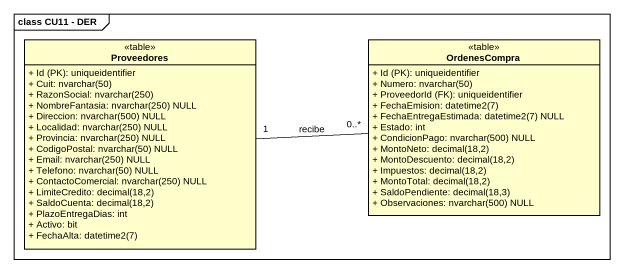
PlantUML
@startuml
mainframe class CU11 - DER
hide circle
hide empty members
skinparam classAttributeIconSize 0
class Proveedores <<table>> {
  {field} + Id (PK): uniqueidentifier
  {field} + Cuit: nvarchar(50)
  {field} + RazonSocial: nvarchar(250)
  {field} + NombreFantasia: nvarchar(250) NULL
  {field} + Direccion: nvarchar(500) NULL
  {field} + Localidad: nvarchar(250) NULL
  {field} + Provincia: nvarchar(250) NULL
  {field} + CodigoPostal: nvarchar(50) NULL
  {field} + Email: nvarchar(250) NULL
  {field} + Telefono: nvarchar(50) NULL
  {field} + ContactoComercial: nvarchar(250) NULL
  {field} + LimiteCredito: decimal(18,2)
  {field} + SaldoCuenta: decimal(18,2)
  + PlazoEntregaDias: int
  + Activo: bit
  {field} + FechaAlta: datetime2(7)
}
class OrdenesCompra <<table>> {
  {field} + Id (PK): uniqueidentifier
  {field} + Numero: nvarchar(50)
  {field} + ProveedorId (FK): uniqueidentifier
  {field} + FechaEmision: datetime2(7)
  {field} + FechaEntregaEstimada: datetime2(7) NULL
  + Estado: int
  {field} + CondicionPago: nvarchar(500) NULL
  {field} + MontoNeto: decimal(18,2)
  {field} + MontoDescuento: decimal(18,2)
  {field} + Impuestos: decimal(18,2)
  {field} + MontoTotal: decimal(18,2)
  {field} + SaldoPendiente: decimal(18,3)
  {field} + Observaciones: nvarchar(500) NULL
}
OrdenesCompra "0..*" -left- "1" Proveedores : recibe
@enduml
